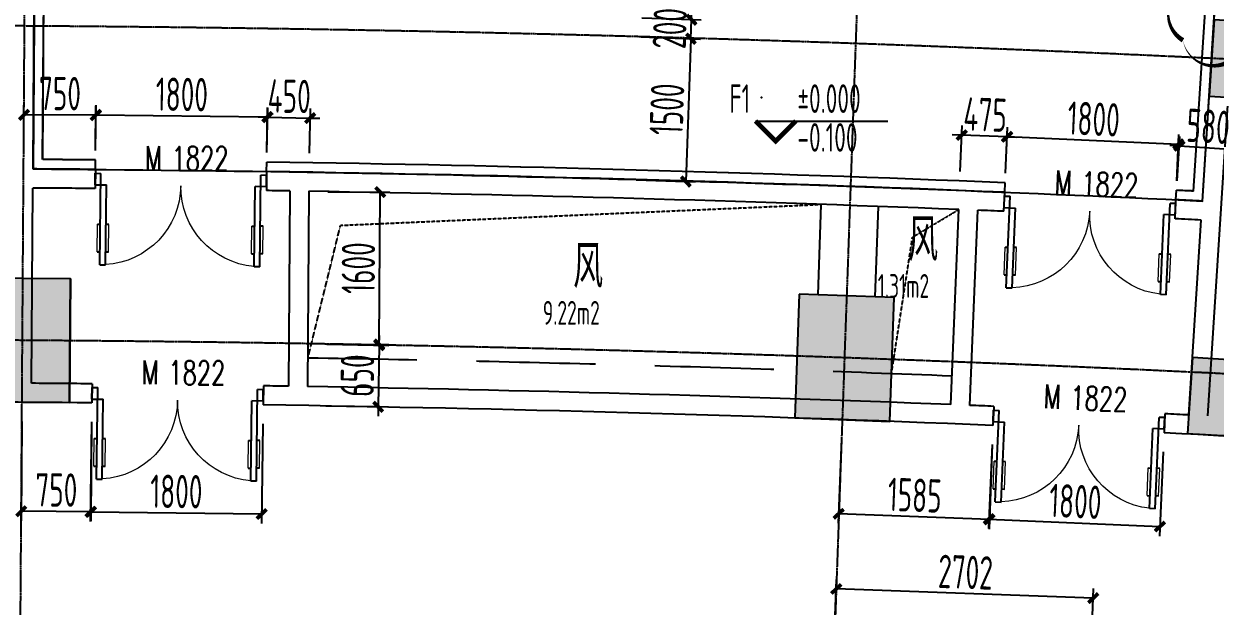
# Model space of a CAD drawing. Header units: millimetres. Extents: x 11639278 to 23698211, y -13072636 to -5537337.
# Drawn here: x 11780782 to 11793299, y -6396176 to -6390063 of the extents above; entities that cross this region are included whole.
import ezdxf
from ezdxf.enums import TextEntityAlignment as Align

# ---------------------------------------------------------------- set-up
doc = ezdxf.new("R2010")
doc.units = ezdxf.units.MM
doc.header["$LTSCALE"] = 10
for name, pattern in [('A2-RG-AXIS$0$CENTER', [2, 1.25, -0.25, 0.25, -0.25]), ('A2-RG-AXIS$0$DOTE', [2.42, 2, -0.2, 0.02, -0.2]), ('A2-RI-F1$0$HIDDEN', [0.375, 0.25, -0.125])]:
    doc.linetypes.add(name, pattern=pattern)
for name, color, linetype in [('A2-RB-F1$0$A-DIMS-100', 1, 'Continuous'), ('A2-RD-F1（少）$0$an-door', 2, 'Continuous'), ('A2-RG-AXIS$0$A-GRID', 1, 'A2-RG-AXIS$0$CENTER'), ('A2-RI-F1$0$$0$A-DIMS-100', 1, 'Continuous'), ('A2-RI-F1$0$$2$A-SYMB', 4, 'Continuous'), ('A2-RI-F1$0$A-DOOR', 32, 'Continuous'), ('A2-RI-F1$0$A-HOLE', 2, 'Continuous'), ('A2-RI-F1$0$A-SYMB-AREA', 4, 'Continuous'), ('A2-RI-F1$0$A-SYMB-DOOR', 3, 'Continuous'), ('A2-RI-F1$0$A-SYMB-NAME', 4, 'Continuous'), ('A2-RI-F1$0$A-SYMB-VOID', 35, 'Continuous'), ('A2-RI-F1$0$A-WALL', 7, 'Continuous'), ('A2-RI-F1$0$an-door', 2, 'Continuous'), ('A2-RI-F1$0$WINDOW_TEXT', 7, 'Continuous'), ('A2-RS-F1$0$A-HATH-GRAY', 8, 'Continuous'), ('A2-RS-F1$0$A-WALL-CONC', 6, 'Continuous')]:
    doc.layers.add(name, color=color, linetype=linetype)
doc.layers.add('A2-RD-F1（少）$0$A-X-AREA', color=6, linetype='Continuous', plot=False)
doc.layers.add('A2-RD-F1（少）$0$ECADI-PARCEL NAMES', color=2, linetype='Continuous', lineweight=9)
doc.styles.add('A2-RB-F1$0$XD2008', font='hzs.shx', dxfattribs={"width": 0.7, "bigfont": 'hztxt.shx'})
doc.styles.add('A2-RI-F1$0$$0$XD2008', font='hzs.shx', dxfattribs={"width": 0.7, "bigfont": 'hztxt.shx'})
doc.styles.add('A2-RI-F1$0$ECADI', font='hzs.shx', dxfattribs={"width": 0.7, "bigfont": 'hztxt.shx'})
doc.styles.add('A2-RI-F1$0$ECADI-TXT', font='simplex.shx', dxfattribs={"bigfont": 'hztxt.shx'})
doc.styles.add('A2-RI-F1$0$SIMPLEX', font='simplex.shx', dxfattribs={"width": 0.7})
doc.dimstyles.new('A2-RB-F1$0$XD100$0', dxfattribs={"dimscale": 100, "dimtxt": 3.5, "dimasz": 1, "dimexe": 1, "dimexo": 2, "dimgap": 0.5, "dimtad": 1, "dimdec": 0, "dimdsep": 46, "dimtxsty": 'A2-RB-F1$0$XD2008', "dimblk1": 'A2-RB-F1$0$_ArchTick', "dimblk2": 'A2-RB-F1$0$_ArchTick', "dimsah": 1, "dimcen": 2.5, "dimclrt": 4, "dimaunit": 1, "dimadec": 0, "dimazin": 0, "dimtfac": 1, "dimtdec": 0, "dimtix": 1, "dimtmove": 1, "dimatfit": 3, "dimfxl": 0, "dimtolj": 1, "dimtzin": 0, "dimarcsym": 0})
doc.dimstyles.new('A2-RI-F1$0$$0$XD100$0', dxfattribs={"dimscale": 100, "dimtxt": 3.5, "dimasz": 1, "dimexe": 1, "dimexo": 2, "dimgap": 0.5, "dimtad": 1, "dimdec": 0, "dimdsep": 46, "dimtxsty": 'A2-RI-F1$0$$0$XD2008', "dimblk1": 'A2-RI-F1$0$$20$_ArchTick', "dimblk2": 'A2-RI-F1$0$$20$_ArchTick', "dimsah": 1, "dimcen": 2.5, "dimclrt": 4, "dimaunit": 1, "dimadec": 0, "dimazin": 0, "dimtfac": 1, "dimtdec": 0, "dimtix": 1, "dimtmove": 0, "dimatfit": 3, "dimfxl": 0, "dimtolj": 1, "dimtzin": 0, "dimarcsym": 0})

# ---------------------------------------------------------------- blocks, each defined once
blk = doc.blocks.new('A2-RS-F1')
at = {"layer": 'A2-RS-F1$0$A-HATH-GRAY', "ltscale": 3}
h = blk.add_hatch(color=256, dxfattribs=at)
h.paths.add_polyline_path([(11790491, -6377046), (11789491, -6377011), (11789445, -6378310), (11790445, -6378346)], flags=16)
h.paths.add_polyline_path([(11794711, -6377236), (11794112, -6377197), (11794061, -6377996), (11794660, -6378034)], flags=0)
h.paths.add_polyline_path([(11794483, -6380779), (11793885, -6380740), (11793833, -6381539), (11794432, -6381577)], flags=0)
h.paths.add_polyline_path([(11793887, -6390061), (11793288, -6390022), (11793236, -6390821), (11793835, -6390859)], flags=0)
h.paths.add_polyline_path([(11793659, -6393604), (11793060, -6393565), (11793009, -6394364), (11793607, -6394402)], flags=0)
h.paths.add_polyline_path([(11789926, -6392936), (11788927, -6392901), (11788881, -6394200), (11789880, -6394236)], flags=16)
h.paths.add_polyline_path([(11781272, -6392739), (11780272, -6392732), (11780263, -6394032), (11781263, -6394039)], flags=16)
h.paths.add_polyline_path([(11772615, -6392791), (11771616, -6392812), (11771644, -6394112), (11772644, -6394090)], flags=16)
h.paths.add_polyline_path([(11771836, -6400549, 1), (11772736, -6400549, 1)])
h.paths.add_polyline_path([(11789602, -6400664, 1), (11788702, -6400664, 1)], flags=0)
h.paths.add_polyline_path([(11797126, -6401084, 1), (11798026, -6401084, 1)], flags=0)
h.paths.add_polyline_path([(11772267, -6376895), (11771267, -6376916), (11771295, -6378216), (11772295, -6378194)], flags=16)
h.paths.add_polyline_path([(11781380, -6376840), (11780380, -6376832), (11780371, -6378133), (11781371, -6378140)], flags=16)
h.paths.add_polyline_path([(11752826, -6385566), (11752029, -6385629), (11752188, -6387623), (11752985, -6387560)], flags=17)
h.paths.add_polyline_path([(11757363, -6385213), (11756565, -6385276), (11756724, -6387270), (11757521, -6387205)], flags=17)
h.paths.add_polyline_path([(11762965, -6393141), (11763031, -6394440), (11764030, -6394389), (11763964, -6393090)])
h.paths.add_polyline_path([(11793009, -6394364), (11793607, -6394402), (11793659, -6393604), (11793060, -6393565)], flags=17)
h.paths.add_polyline_path([(11793236, -6390821), (11793835, -6390859), (11793887, -6390061), (11793288, -6390022)], flags=17)
h.paths.add_polyline_path([(11793833, -6381539), (11794432, -6381577), (11794483, -6380779), (11793885, -6380740)], flags=17)
h.paths.add_polyline_path([(11794061, -6377996), (11794660, -6378034), (11794711, -6377236), (11794112, -6377197)], flags=17)
h.paths.add_polyline_path([(11762160, -6377261), (11762226, -6378560), (11763225, -6378509), (11763159, -6377211)], flags=17)
edge = h.paths.add_edge_path(flags=16)
edge.add_arc((11772286, -6400549), 450, 0, 360)
edge = h.paths.add_edge_path(flags=16)
edge.add_arc((11789152, -6400664), 450, 0, 360)
edge = h.paths.add_edge_path()
edge.add_arc((11763857, -6400856), 450, 0, 360)
edge = h.paths.add_edge_path(flags=17)
edge.add_arc((11797576, -6401084), 450, 0, 360)
edge = h.paths.add_edge_path()
edge.add_arc((11755441, -6401404), 450, 0, 360)
h.paths.add_polyline_path([(11756756, -6377587), (11756915, -6379580), (11756117, -6379644), (11755959, -6377650)], flags=17)
h.paths.add_polyline_path([(11757323, -6394797), (11758120, -6394731), (11758001, -6393238), (11757204, -6393301)])
h.paths.add_polyline_path([(11752786, -6395149), (11753584, -6395086), (11753449, -6393391), (11752652, -6393455)])
h.paths.add_polyline_path([(11751581, -6379997), (11752378, -6379934), (11752220, -6377940), (11751422, -6378003)])
edge = h.paths.add_edge_path()
edge.add_line((11771616, -6392813), (11771644, -6394112))
edge.add_line((11771644, -6394112), (11772644, -6394090))
edge.add_line((11772644, -6394090), (11772615, -6392791))
edge.add_line((11772615, -6392791), (11771616, -6392812))
edge.add_line((11780272, -6392732), (11780263, -6394032))
edge.add_line((11780263, -6394032), (11781263, -6394039))
edge.add_line((11781263, -6394039), (11781272, -6392739))
edge.add_line((11781272, -6392739), (11780272, -6392732))
edge.add_line((11788927, -6392901), (11788881, -6394200))
edge.add_line((11788881, -6394200), (11789880, -6394236))
edge.add_line((11789880, -6394236), (11789926, -6392936))
edge.add_line((11789926, -6392936), (11788927, -6392901))
edge.add_line((11789491, -6377011), (11789445, -6378310))
edge.add_line((11789445, -6378310), (11790445, -6378346))
edge.add_line((11790445, -6378346), (11790491, -6377046))
edge.add_line((11790491, -6377046), (11789491, -6377011))
edge.add_line((11780380, -6376833), (11780371, -6378133))
edge.add_line((11780371, -6378133), (11781371, -6378140))
edge.add_line((11781371, -6378140), (11781380, -6376840))
edge.add_line((11781380, -6376840), (11780380, -6376832))
edge.add_line((11771267, -6376917), (11771295, -6378216))
edge.add_line((11771295, -6378216), (11772295, -6378194))
edge.add_line((11772295, -6378194), (11772267, -6376895))
edge.add_line((11772267, -6376895), (11771267, -6376916))
edge.add_line((11756724, -6387270), (11757521, -6387205))
edge.add_line((11756565, -6385276), (11757363, -6385213))
edge.add_line((11756565, -6385276), (11756724, -6387270))
edge.add_line((11752188, -6387623), (11752985, -6387560))
edge.add_line((11752029, -6385629), (11752826, -6385566))
edge.add_line((11752029, -6385629), (11752188, -6387623))
edge.add_line((11752826, -6385566), (11752985, -6387560))
edge.add_line((11757362, -6385205), (11757521, -6387205))
edge = h.paths.add_edge_path()
edge.add_arc((11847549, -6408655), 450, 0, 360)
h.paths.add_polyline_path([(11818747, -6372607), (11817357, -6372439), (11817139, -6374226), (11818529, -6374394)])
h.paths.add_polyline_path([(11827964, -6373889), (11826580, -6373681), (11826310, -6375461), (11827695, -6375669)])
h.paths.add_polyline_path([(11837141, -6375435), (11835763, -6375187), (11835442, -6376958), (11836820, -6377206)])
h.paths.add_polyline_path([(11814457, -6396162), (11815847, -6396332), (11816041, -6394744), (11814651, -6394573)])
h.paths.add_polyline_path([(11851385, -6401917), (11850605, -6401738), (11850371, -6402710), (11851151, -6402890)])
h.paths.add_polyline_path([(11846960, -6400859), (11846180, -6400679), (11845946, -6401652), (11846725, -6401831)])
h.paths.add_polyline_path([(11841338, -6400630), (11839968, -6400341), (11840298, -6398776), (11841668, -6399064)])
h.paths.add_polyline_path([(11831506, -6398704), (11832883, -6398953), (11833168, -6397379), (11831791, -6397129)])
h.paths.add_polyline_path([(11823000, -6397310), (11824384, -6397520), (11824624, -6395938), (11823240, -6395728)])
h.paths.add_polyline_path([(11806985, -6395311), (11806189, -6395237), (11806300, -6394042), (11807096, -6394116)])
h.paths.add_polyline_path([(11800592, -6394829), (11801191, -6394867), (11801242, -6394069), (11800643, -6394030)])
h.paths.add_polyline_path([(11793009, -6394364), (11793607, -6394402), (11793659, -6393604), (11793060, -6393565)], flags=17)
h.paths.add_polyline_path([(11800820, -6391286), (11801419, -6391324), (11801470, -6390526), (11800871, -6390487)])
h.paths.add_polyline_path([(11793236, -6390821), (11793835, -6390859), (11793887, -6390061), (11793288, -6390022)], flags=17)
h.paths.add_polyline_path([(11853037, -6395064), (11853271, -6394091), (11852492, -6393912), (11852257, -6394884)])
h.paths.add_polyline_path([(11854912, -6387286), (11855146, -6386314), (11854366, -6386134), (11854132, -6387107)])
h.paths.add_polyline_path([(11846269, -6377243), (11844899, -6376956), (11844527, -6378717), (11845898, -6379005)])
h.paths.add_polyline_path([(11848612, -6394005), (11848846, -6393033), (11848067, -6392853), (11847832, -6393825)])
h.paths.add_polyline_path([(11850486, -6386227), (11850721, -6385255), (11849941, -6385076), (11849707, -6386048)])
h.paths.add_polyline_path([(11843712, -6384523), (11844299, -6384647), (11844423, -6384060), (11843836, -6383936)])
h.paths.add_polyline_path([(11842062, -6392351), (11842649, -6392475), (11842773, -6391888), (11842185, -6391764)])
h.paths.add_polyline_path([(11808357, -6373042), (11808955, -6373098), (11809029, -6372301), (11808432, -6372246)])
h.paths.add_polyline_path([(11793833, -6381539), (11794432, -6381577), (11794483, -6380779), (11793885, -6380740)], flags=17)
h.paths.add_polyline_path([(11801417, -6382005), (11802015, -6382043), (11802067, -6381245), (11801468, -6381206)])
h.paths.add_polyline_path([(11801644, -6378462), (11802243, -6378500), (11802294, -6377702), (11801696, -6377663)])
h.paths.add_polyline_path([(11794061, -6377996), (11794660, -6378034), (11794711, -6377236), (11794112, -6377197)], flags=17)
h.paths.add_polyline_path([(11808460, -6379480), (11807664, -6379406), (11807775, -6378211), (11808572, -6378285)])
edge = h.paths.add_edge_path(flags=16)
edge.add_arc((11772286, -6400549), 450, 0, 360)
edge = h.paths.add_edge_path(flags=17)
edge.add_arc((11789152, -6400664), 450, 0, 360)
edge = h.paths.add_edge_path(flags=17)
edge.add_arc((11797576, -6401084), 450, 0, 360)
edge = h.paths.add_edge_path()
edge.add_arc((11805984, -6401746), 450, 0, 360)
edge = h.paths.add_edge_path()
edge.add_arc((11814369, -6402649), 450, 0, 360)
edge = h.paths.add_edge_path()
edge.add_arc((11822726, -6403793), 450, 0, 360)
edge = h.paths.add_edge_path()
edge.add_arc((11831046, -6405176), 450, 0, 360)
edge = h.paths.add_edge_path()
edge.add_arc((11839323, -6406797), 450, 0, 360)
edge = h.paths.add_edge_path(flags=17)
edge.add_line((11771616, -6392813), (11771644, -6394112))
edge.add_line((11771644, -6394112), (11772644, -6394090))
edge.add_line((11772644, -6394090), (11772615, -6392791))
edge.add_line((11772615, -6392791), (11771616, -6392812))
edge.add_line((11780272, -6392732), (11780263, -6394032))
edge.add_line((11780263, -6394032), (11781263, -6394039))
edge.add_line((11781263, -6394039), (11781272, -6392739))
edge.add_line((11781272, -6392739), (11780272, -6392732))
edge.add_line((11788927, -6392901), (11788881, -6394200))
edge.add_line((11788881, -6394200), (11789880, -6394236))
edge.add_line((11789880, -6394236), (11789926, -6392936))
edge.add_line((11789926, -6392936), (11788927, -6392901))
edge.add_line((11789491, -6377011), (11789445, -6378310))
edge.add_line((11789445, -6378310), (11790445, -6378346))
edge.add_line((11790445, -6378346), (11790491, -6377046))
edge.add_line((11790491, -6377046), (11789491, -6377011))
edge.add_line((11780380, -6376833), (11780371, -6378133))
edge.add_line((11780371, -6378133), (11781371, -6378140))
edge.add_line((11781371, -6378140), (11781380, -6376840))
edge.add_line((11781380, -6376840), (11780380, -6376832))
edge.add_line((11771267, -6376917), (11771295, -6378216))
edge.add_line((11771295, -6378216), (11772295, -6378194))
edge.add_line((11772295, -6378194), (11772267, -6376895))
edge.add_line((11772267, -6376895), (11771267, -6376916))
edge = h.paths.add_edge_path()
edge.add_arc((11780720, -6400485), 450, 0, 360)
at = {"layer": 'A2-RS-F1$0$A-WALL-CONC', "ltscale": 3}
for points in [[(11793236, -6390821), (11793835, -6390859), (11793887, -6390061), (11793288, -6390022), (11793236, -6390821)], [(11780272, -6392732), (11780263, -6394032), (11781263, -6394039), (11781272, -6392739), (11780272, -6392732)], [(11788927, -6392901), (11788881, -6394200), (11789880, -6394236), (11789926, -6392936), (11788927, -6392901)], [(11793009, -6394364), (11793607, -6394402), (11793659, -6393604), (11793060, -6393565), (11793009, -6394364)]]:
    blk.add_lwpolyline(points, dxfattribs=at)
blk = doc.blocks.new('A2-RI-F1$0$$2$ECADI-TAG-HGHT（国标）')
at = {"color": 1}
blk.add_line((-2.12, 2.12), (11.77, 2.12), dxfattribs=at)
at = {"color": 1, "const_width": 0.5}
blk.add_lwpolyline([(-2.12, 2.12), (0, 0), (2.12, 2.12)], dxfattribs=at)
at = {"color": 1}
blk.add_point((-1.48, 4.6), dxfattribs=at)
at = {"style": 'A2-RI-F1$0$$0$XD2008', "width": 0.7}
blk.add_attdef('FL', text='', height=3, dxfattribs=at).set_placement((-2.69, 2.97), align=Align.RIGHT)
for tag, p in [('F.F.L.', (2.28, 2.97)), ('T.O.S.', (2.28, -1.1))]:
    blk.add_attdef(tag, p, '', height=3, dxfattribs=at)
blk = doc.blocks.new('A2-RI-F1$0$$20$_ArchTick')
at = {"color": 0, "linetype": 'ByBlock', "const_width": 0.4}
blk.add_lwpolyline([(-0.5, -0.5), (0.5, 0.5)], dxfattribs=at)
blk = doc.blocks.new('*D229')
at = {"layer": 'A2-RI-F1$0$$0$A-DIMS-100', "color": 0, "lineweight": -2, "transparency": 16777216}
for p, q in [((11787268, -6390200), (11787890, -6390223)), ((11787791, -6390219), (11787737, -6391718)), ((11787214, -6391699), (11787836, -6391722))]:
    blk.add_line(p, q, dxfattribs=at)
at = {"layer": 'Defpoints', "color": 0, "transparency": 16777216}
for p in [(11787068, -6390193), (11787014, -6391692), (11787737, -6391718)]:
    blk.add_point(p, dxfattribs=at)
at = {"layer": 'A2-RI-F1$0$$0$A-DIMS-100', "color": 0, "lineweight": -2, "transparency": 16777216, "xscale": 100, "yscale": 100, "zscale": 100}
for p, rotation in [((11787791, -6390219), 87.93745451016837), ((11787737, -6391718), 267.9374545101684)]:
    blk.add_blockref('A2-RI-F1$0$$20$_ArchTick', p, dxfattribs=dict(at, rotation=rotation))
at = {"layer": 'A2-RI-F1$0$$0$A-DIMS-100', "color": 4, "transparency": 16777216, "insert": (11787539, -6390960), "char_height": 350, "attachment_point": 5, "rotation": 87.9375, "style": 'A2-RI-F1$0$$0$XD2008'}
blk.add_mtext('\\A1;1500', dxfattribs=at)
blk = doc.blocks.new('*D230')
at = {"layer": 'A2-RI-F1$0$$0$A-DIMS-100', "color": 0, "lineweight": -2, "transparency": 16777216}
for p, q in [((11787798, -6390019), (11787801, -6389919)), ((11787276, -6390000), (11787898, -6390022)), ((11787791, -6390219), (11787798, -6390019)), ((11787268, -6390200), (11787890, -6390223)), ((11787791, -6390219), (11787787, -6390319))]:
    blk.add_line(p, q, dxfattribs=at)
at = {"layer": 'Defpoints', "color": 0, "transparency": 16777216}
for p in [(11787076, -6389993), (11787798, -6390019), (11787068, -6390193)]:
    blk.add_point(p, dxfattribs=at)
at = {"layer": 'A2-RI-F1$0$$0$A-DIMS-100', "color": 0, "lineweight": -2, "transparency": 16777216, "xscale": 100, "yscale": 100, "zscale": 100}
for p, rotation in [((11787798, -6390019), 267.937454510108), ((11787791, -6390219), 87.93745451010794)]:
    blk.add_blockref('A2-RI-F1$0$$20$_ArchTick', p, dxfattribs=dict(at, rotation=rotation))
at = {"layer": 'A2-RI-F1$0$$0$A-DIMS-100', "color": 4, "transparency": 16777216, "insert": (11787569, -6390111), "char_height": 350, "attachment_point": 5, "rotation": 87.9375, "style": 'A2-RI-F1$0$$0$XD2008'}
blk.add_mtext('\\A1;200', dxfattribs=at)
blk = doc.blocks.new('A2-RI-F1$0$$DorLib2D$00000011')
for p, q in [((-0.4667, 0.4709), (-0.4667, -0.0625)), ((-0.4667, 0.4709), (-0.4333, 0.4709)), ((-0.4333, 0.4709), (-0.4333, 0.0042)), ((0.4333, 0.4709), (0.4333, 0.0042)), ((0.4667, 0.4709), (0.4333, 0.4709)), ((0.4667, 0.4709), (0.4667, -0.0625)), ((-0.4833, 0.3962), (-0.4667, 0.3962)), ((-0.4167, 0.3962), (-0.4333, 0.3962)), ((0.4167, 0.3962), (0.4333, 0.3962)), ((0.4833, 0.3962), (0.4667, 0.3962)), ((-0.4833, 0.2346), (-0.4667, 0.2346)), ((-0.4167, 0.2346), (-0.4333, 0.2346)), ((0.4167, 0.2346), (0.4333, 0.2346)), ((0.4833, 0.2346), (0.4667, 0.2346)), ((-0.5, 0.0042), (-0.4333, 0.0042)), ((-0.5, 0.0042), (-0.5, -0.0625)), ((0.5, 0.0042), (0.4333, 0.0042)), ((0.5, 0.0042), (0.5, -0.0625)), ((-0.5, -0.0625), (-0.4667, -0.0625)), ((0.5, -0.0625), (0.4667, -0.0625))]:
    blk.add_line(p, q)
at = {"lineweight": 13}
for p, q in [((-0.4833, 0.3962), (-0.4833, 0.2346)), ((-0.4167, 0.3962), (-0.4167, 0.2346)), ((0.4167, 0.3962), (0.4167, 0.2346)), ((0.4833, 0.3962), (0.4833, 0.2346))]:
    blk.add_line(p, q, dxfattribs=at)
for centre, start, end in [((-0.4667, 0.0042), 0, 85.90396), ((0.4667, 0.0042), 94.09604, 180)]:
    blk.add_arc(centre, 0.4667, start, end, dxfattribs=at)
blk = doc.blocks.new('A2-RI-F1$0$door-doublewing')
at = {"layer": 'A2-RI-F1$0$A-DOOR', "color": 4, "xscale": -0.9999999999999998, "rotation": 180}
blk.add_blockref('A2-RI-F1$0$$DorLib2D$00000011', (0, -0.0291), dxfattribs=at)
at = {"layer": 'A2-RI-F1$0$WINDOW_TEXT', "style": 'A2-RI-F1$0$SIMPLEX', "flags": 9}
blk.add_attdef('A', text='', height=1, dxfattribs=at).set_placement((0, 1.5), align=Align.MIDDLE)
blk = doc.blocks.new('A2-RI-F1$0$5erhfh')
at = {"layer": 'A2-RI-F1$0$A-SYMB-AREA', "style": 'A2-RI-F1$0$ECADI', "width": 0.7}
blk.add_attdef('340M2', text='', height=2.5, dxfattribs=at).set_placement((0, 1.25), align=Align.MIDDLE_LEFT)
at = {"layer": 'A2-RI-F1$0$A-SYMB-NAME', "style": 'A2-RI-F1$0$ECADI', "width": 0.7}
blk.add_attdef('CHINESENAME', (-12.29, 3.09), '', height=4.5, dxfattribs=at)
blk = doc.blocks.new('A2-RI-F1$0$ECADI-TAG-DOOR')
blk = doc.blocks.new('A2-RG-AXIS')
at = {"layer": 'A2-RG-AXIS$0$A-GRID', "linetype": 'A2-RG-AXIS$0$DOTE'}
for p, q in [((11780668.1, -6408085.3), (11780940.3, -6367886.2)), ((11790308.6, -6368084.2), (11788882.2, -6408258.9))]:
    blk.add_line(p, q, dxfattribs=at)
for radius in [313400, 308700, 304100, 300800]:
    blk.add_arc((11778730.7, -6694178.7), radius, 75.589285, 95.407644, dxfattribs=at)
blk = doc.blocks.new('A2-RB-F1$0$_ArchTick')
at = {"color": 0, "linetype": 'ByBlock', "const_width": 0.4}
blk.add_lwpolyline([(-0.5, -0.5), (0.5, 0.5)], dxfattribs=at)
blk = doc.blocks.new('*D1410')
at = {"layer": 'A2-RB-F1$0$A-DIMS-100', "color": 0, "lineweight": -2, "transparency": 16777216}
for p, q in [((11789295, -6396628), (11789321, -6395896)), ((11792018, -6396091), (11789318, -6395995)), ((11791995, -6396724), (11792021, -6395991))]:
    blk.add_line(p, q, dxfattribs=at)
at = {"layer": 'Defpoints', "color": 0, "transparency": 16777216}
for p in [(11789318, -6395995), (11789288, -6396828), (11791988, -6396924)]:
    blk.add_point(p, dxfattribs=at)
at = {"layer": 'A2-RB-F1$0$A-DIMS-100', "color": 0, "lineweight": -2, "transparency": 16777216, "xscale": 100, "yscale": 100, "zscale": 100}
for p, rotation in [((11789318, -6395995), 177.9665919757359), ((11792018, -6396091), 357.9665919757359)]:
    blk.add_blockref('A2-RB-F1$0$_ArchTick', p, dxfattribs=dict(at, rotation=rotation))
at = {"layer": 'A2-RB-F1$0$A-DIMS-100', "color": 4, "transparency": 16777216, "insert": (11790676, -6395819), "char_height": 350, "attachment_point": 5, "rotation": 357.9666, "style": 'A2-RB-F1$0$XD2008'}
blk.add_mtext('\\A1;2702', dxfattribs=at)
blk = doc.blocks.new('*D1499')
at = {"layer": 'A2-RB-F1$0$A-DIMS-100', "color": 0, "lineweight": -2, "transparency": 16777216}
for p, q in [((11790955, -6394478), (11790917, -6395361)), ((11792754, -6394557), (11792715, -6395440)), ((11790921, -6395261), (11792719, -6395340))]:
    blk.add_line(p, q, dxfattribs=at)
at = {"layer": 'Defpoints', "color": 0, "transparency": 16777216}
for p in [(11790964, -6394278), (11792762, -6394357), (11792719, -6395340)]:
    blk.add_point(p, dxfattribs=at)
at = {"layer": 'A2-RB-F1$0$A-DIMS-100', "color": 0, "lineweight": -2, "transparency": 16777216, "xscale": 100, "yscale": 100, "zscale": 100}
for p, rotation in [((11790921, -6395261), 177.492306713393), ((11792719, -6395340), 357.4923067133931)]:
    blk.add_blockref('A2-RB-F1$0$_ArchTick', p, dxfattribs=dict(at, rotation=rotation))
at = {"layer": 'A2-RB-F1$0$A-DIMS-100', "color": 4, "transparency": 16777216, "insert": (11791830, -6395076), "char_height": 350, "attachment_point": 5, "rotation": 357.4923, "style": 'A2-RB-F1$0$XD2008'}
blk.add_mtext('\\A1;1800', dxfattribs=at)
blk = doc.blocks.new('*D1536')
at = {"layer": 'A2-RB-F1$0$A-DIMS-100', "color": 0, "lineweight": -2, "transparency": 16777216}
for p, q in [((11789373, -6394418), (11789339, -6395306)), ((11790957, -6394478), (11790923, -6395366)), ((11790927, -6395266), (11789343, -6395206))]:
    blk.add_line(p, q, dxfattribs=at)
at = {"layer": 'Defpoints', "color": 0, "transparency": 16777216}
for p in [(11789381, -6394218), (11790964, -6394278), (11789343, -6395206)]:
    blk.add_point(p, dxfattribs=at)
at = {"layer": 'A2-RB-F1$0$A-DIMS-100', "color": 0, "lineweight": -2, "transparency": 16777216, "xscale": 100, "yscale": 100, "zscale": 100}
for p, rotation in [((11789343, -6395206), 177.8225721452906), ((11790927, -6395266), 357.8225721452906)]:
    blk.add_blockref('A2-RB-F1$0$_ArchTick', p, dxfattribs=dict(at, rotation=rotation))
at = {"layer": 'A2-RB-F1$0$A-DIMS-100', "color": 4, "transparency": 16777216, "insert": (11790143, -6395011), "char_height": 350, "attachment_point": 5, "rotation": 357.8226, "style": 'A2-RB-F1$0$XD2008'}
blk.add_mtext('\\A1;1585', dxfattribs=at)
blk = doc.blocks.new('*D1537')
at = {"layer": 'A2-RB-F1$0$A-DIMS-100', "color": 0, "lineweight": -2, "transparency": 16777216}
for p, q in [((11791097, -6391631), (11791118, -6391147)), ((11791114, -6391247), (11792912, -6391326)), ((11792895, -6391710), (11792917, -6391226))]:
    blk.add_line(p, q, dxfattribs=at)
at = {"layer": 'Defpoints', "color": 0, "transparency": 16777216}
for p in [(11792912, -6391326), (11791088, -6391831), (11792887, -6391910)]:
    blk.add_point(p, dxfattribs=at)
at = {"layer": 'A2-RB-F1$0$A-DIMS-100', "color": 0, "lineweight": -2, "transparency": 16777216, "xscale": 100, "yscale": 100, "zscale": 100}
for p, rotation in [((11791114, -6391247), 177.4890805538406), ((11792912, -6391326), 357.4890805538407)]:
    blk.add_blockref('A2-RB-F1$0$_ArchTick', p, dxfattribs=dict(at, rotation=rotation))
at = {"layer": 'A2-RB-F1$0$A-DIMS-100', "color": 4, "transparency": 16777216, "insert": (11792023, -6391062), "char_height": 350, "attachment_point": 5, "rotation": 357.4891, "style": 'A2-RB-F1$0$XD2008'}
blk.add_mtext('\\A1;1800', dxfattribs=at)
blk = doc.blocks.new('*D1538')
at = {"layer": 'A2-RB-F1$0$A-DIMS-100', "color": 0, "lineweight": -2, "transparency": 16777216}
for p, q in [((11792899, -6391710), (11792929, -6391245)), ((11792923, -6391345), (11792823, -6391339)), ((11792923, -6391345), (11793501, -6391382)), ((11793477, -6391748), (11793507, -6391282)), ((11793501, -6391382), (11793601, -6391389))]:
    blk.add_line(p, q, dxfattribs=at)
at = {"layer": 'Defpoints', "color": 0, "transparency": 16777216}
for p in [(11793501, -6391382), (11792887, -6391910), (11793465, -6391947)]:
    blk.add_point(p, dxfattribs=at)
at = {"layer": 'A2-RB-F1$0$A-DIMS-100', "color": 0, "lineweight": -2, "transparency": 16777216, "xscale": 100, "yscale": 100, "zscale": 100}
for p, rotation in [((11792923, -6391345), 356.3211735637733), ((11793501, -6391382), 176.3211735637733)]:
    blk.add_blockref('A2-RB-F1$0$_ArchTick', p, dxfattribs=dict(at, rotation=rotation))
at = {"layer": 'A2-RB-F1$0$A-DIMS-100', "color": 4, "transparency": 16777216, "insert": (11793226, -6391139), "char_height": 350, "attachment_point": 5, "rotation": 356.3212, "style": 'A2-RB-F1$0$XD2008'}
blk.add_mtext('\\A1;580', dxfattribs=at)
blk = doc.blocks.new('*D1539')
at = {"layer": 'A2-RB-F1$0$A-DIMS-100', "color": 0, "lineweight": -2, "transparency": 16777216}
for p, q in [((11781536, -6391392), (11781542, -6390918)), ((11783336, -6391414), (11783342, -6390940)), ((11781541, -6391018), (11783340, -6391040))]:
    blk.add_line(p, q, dxfattribs=at)
at = {"layer": 'Defpoints', "color": 0, "transparency": 16777216}
for p in [(11783340, -6391040), (11781534, -6391592), (11783333, -6391614)]:
    blk.add_point(p, dxfattribs=at)
at = {"layer": 'A2-RB-F1$0$A-DIMS-100', "color": 0, "lineweight": -2, "transparency": 16777216, "xscale": 100, "yscale": 100, "zscale": 100}
for p, rotation in [((11781541, -6391018), 179.298869718635), ((11783340, -6391040), 359.298869718635)]:
    blk.add_blockref('A2-RB-F1$0$_ArchTick', p, dxfattribs=dict(at, rotation=rotation))
at = {"layer": 'A2-RB-F1$0$A-DIMS-100', "color": 4, "transparency": 16777216, "insert": (11782443, -6390804), "char_height": 350, "attachment_point": 5, "rotation": 359.2989, "style": 'A2-RB-F1$0$XD2008'}
blk.add_mtext('\\A1;1800', dxfattribs=at)
blk = doc.blocks.new('*D1540')
at = {"layer": 'A2-RB-F1$0$A-DIMS-100', "color": 0, "lineweight": -2, "transparency": 16777216}
for p, q in [((11780781, -6391387), (11780784, -6390918)), ((11781535, -6391392), (11781538, -6390923)), ((11781537, -6391023), (11780784, -6391018))]:
    blk.add_line(p, q, dxfattribs=at)
at = {"layer": 'Defpoints', "color": 0, "transparency": 16777216}
for p in [(11780784, -6391018), (11780780, -6391587), (11781534, -6391592)]:
    blk.add_point(p, dxfattribs=at)
at = {"layer": 'A2-RB-F1$0$A-DIMS-100', "color": 0, "lineweight": -2, "transparency": 16777216, "xscale": 100, "yscale": 100, "zscale": 100}
for p, rotation in [((11780784, -6391018), 179.6120103874161), ((11781537, -6391023), 359.6120103874161)]:
    blk.add_blockref('A2-RB-F1$0$_ArchTick', p, dxfattribs=dict(at, rotation=rotation))
at = {"layer": 'A2-RB-F1$0$A-DIMS-100', "color": 4, "transparency": 16777216, "insert": (11781162, -6390795), "char_height": 350, "attachment_point": 5, "rotation": 359.612, "style": 'A2-RB-F1$0$XD2008'}
blk.add_mtext('\\A1;750', dxfattribs=at)
blk = doc.blocks.new('*D1541')
at = {"layer": 'A2-RB-F1$0$A-DIMS-100', "color": 0, "lineweight": -2, "transparency": 16777216}
for p, q in [((11781494, -6394241), (11781481, -6395286)), ((11783294, -6394263), (11783281, -6395308)), ((11781482, -6395186), (11783282, -6395208))]:
    blk.add_line(p, q, dxfattribs=at)
at = {"layer": 'Defpoints', "color": 0, "transparency": 16777216}
for p in [(11781496, -6394041), (11783296, -6394063), (11783282, -6395208)]:
    blk.add_point(p, dxfattribs=at)
at = {"layer": 'A2-RB-F1$0$A-DIMS-100', "color": 0, "lineweight": -2, "transparency": 16777216, "xscale": 100, "yscale": 100, "zscale": 100}
for p, rotation in [((11781482, -6395186), 179.3002607325496), ((11783282, -6395208), 359.3002607325496)]:
    blk.add_blockref('A2-RB-F1$0$_ArchTick', p, dxfattribs=dict(at, rotation=rotation))
at = {"layer": 'A2-RB-F1$0$A-DIMS-100', "color": 4, "transparency": 16777216, "insert": (11782385, -6394972), "char_height": 350, "attachment_point": 5, "rotation": 359.3003, "style": 'A2-RB-F1$0$XD2008'}
blk.add_mtext('\\A1;1800', dxfattribs=at)
blk = doc.blocks.new('*D1542')
at = {"layer": 'A2-RB-F1$0$A-DIMS-100', "color": 0, "lineweight": -2, "transparency": 16777216}
for p, q in [((11780762, -6394236), (11780755, -6395279)), ((11781495, -6394241), (11781488, -6395284)), ((11781489, -6395184), (11780755, -6395179))]:
    blk.add_line(p, q, dxfattribs=at)
at = {"layer": 'Defpoints', "color": 0, "transparency": 16777216}
for p in [(11780763, -6394036), (11781496, -6394041), (11780755, -6395179)]:
    blk.add_point(p, dxfattribs=at)
at = {"layer": 'A2-RB-F1$0$A-DIMS-100', "color": 0, "lineweight": -2, "transparency": 16777216, "xscale": 100, "yscale": 100, "zscale": 100}
for p, rotation in [((11780755, -6395179), 179.6120103874843), ((11781489, -6395184), 359.6120103874844)]:
    blk.add_blockref('A2-RB-F1$0$_ArchTick', p, dxfattribs=dict(at, rotation=rotation))
at = {"layer": 'A2-RB-F1$0$A-DIMS-100', "color": 4, "transparency": 16777216, "insert": (11781124, -6394956), "char_height": 350, "attachment_point": 5, "rotation": 359.612, "style": 'A2-RB-F1$0$XD2008'}
blk.add_mtext('\\A1;750', dxfattribs=at)
blk = doc.blocks.new('*D1543')
at = {"layer": 'A2-RB-F1$0$A-DIMS-100', "color": 0, "lineweight": -2, "transparency": 16777216}
for p, q in [((11783337, -6391414), (11783345, -6390944)), ((11783785, -6391421), (11783793, -6390952)), ((11783343, -6391044), (11783243, -6391042)), ((11783343, -6391044), (11783791, -6391052)), ((11783791, -6391052), (11783891, -6391053))]:
    blk.add_line(p, q, dxfattribs=at)
at = {"layer": 'Defpoints', "color": 0, "transparency": 16777216}
for p in [(11783791, -6391052), (11783333, -6391614), (11783782, -6391621)]:
    blk.add_point(p, dxfattribs=at)
at = {"layer": 'A2-RB-F1$0$A-DIMS-100', "color": 0, "lineweight": -2, "transparency": 16777216, "xscale": 100, "yscale": 100, "zscale": 100}
for p, rotation in [((11783343, -6391044), 359.0435905524975), ((11783791, -6391052), 179.0435905524975)]:
    blk.add_blockref('A2-RB-F1$0$_ArchTick', p, dxfattribs=dict(at, rotation=rotation))
at = {"layer": 'A2-RB-F1$0$A-DIMS-100', "color": 4, "transparency": 16777216, "insert": (11783571, -6390823), "char_height": 350, "attachment_point": 5, "rotation": 359.0436, "style": 'A2-RB-F1$0$XD2008'}
blk.add_mtext('\\A1;450', dxfattribs=at)
blk = doc.blocks.new('*D1544')
at = {"layer": 'A2-RB-F1$0$A-DIMS-100', "color": 0, "lineweight": -2, "transparency": 16777216}
for p, q in [((11790636, -6391231), (11790536, -6391227)), ((11790621, -6391612), (11790640, -6391131)), ((11791112, -6391250), (11790636, -6391231)), ((11791096, -6391631), (11791116, -6391150)), ((11791112, -6391250), (11791212, -6391254))]:
    blk.add_line(p, q, dxfattribs=at)
at = {"layer": 'Defpoints', "color": 0, "transparency": 16777216}
for p in [(11790636, -6391231), (11790613, -6391812), (11791088, -6391831)]:
    blk.add_point(p, dxfattribs=at)
at = {"layer": 'A2-RB-F1$0$A-DIMS-100', "color": 0, "lineweight": -2, "transparency": 16777216, "xscale": 100, "yscale": 100, "zscale": 100}
for p, rotation in [((11790636, -6391231), 357.7045581867852), ((11791112, -6391250), 177.7045581867852)]:
    blk.add_blockref('A2-RB-F1$0$_ArchTick', p, dxfattribs=dict(at, rotation=rotation))
at = {"layer": 'A2-RB-F1$0$A-DIMS-100', "color": 4, "transparency": 16777216, "insert": (11790883, -6391016), "char_height": 350, "attachment_point": 5, "rotation": 357.7046, "style": 'A2-RB-F1$0$XD2008'}
blk.add_mtext('\\A1;475', dxfattribs=at)
blk = doc.blocks.new('*D1563')
at = {"layer": 'A2-RB-F1$0$A-DIMS-100', "color": 0, "lineweight": -2, "transparency": 16777216}
for p, q in [((11784516, -6393436), (11784518, -6393336)), ((11783967, -6393427), (11784616, -6393438)), ((11784516, -6393436), (11784505, -6394083)), ((11783957, -6394074), (11784605, -6394085)), ((11784505, -6394083), (11784504, -6394183))]:
    blk.add_line(p, q, dxfattribs=at)
at = {"layer": 'Defpoints', "color": 0, "transparency": 16777216}
for p in [(11783767, -6393424), (11783757, -6394071), (11784505, -6394083)]:
    blk.add_point(p, dxfattribs=at)
at = {"layer": 'A2-RB-F1$0$A-DIMS-100', "color": 0, "lineweight": -2, "transparency": 16777216, "xscale": 100, "yscale": 100, "zscale": 100}
for p, rotation in [((11784516, -6393436), 269.0405619719748), ((11784505, -6394083), 89.04056197197478)]:
    blk.add_blockref('A2-RB-F1$0$_ArchTick', p, dxfattribs=dict(at, rotation=rotation))
at = {"layer": 'A2-RB-F1$0$A-DIMS-100', "color": 4, "transparency": 16777216, "insert": (11784286, -6393756), "char_height": 350, "attachment_point": 5, "rotation": 89.0406, "style": 'A2-RB-F1$0$XD2008'}
blk.add_mtext('\\A1;650', dxfattribs=at)
blk = doc.blocks.new('*D1361')
at = {"layer": 'A2-RB-F1$0$A-DIMS-100', "color": 0, "lineweight": -2, "transparency": 16777216}
for p, q in [((11783978, -6391825), (11784627, -6391830)), ((11784516, -6393429), (11784527, -6391829)), ((11783967, -6393425), (11784616, -6393429))]:
    blk.add_line(p, q, dxfattribs=at)
at = {"layer": 'Defpoints', "color": 0, "transparency": 16777216}
for p in [(11783778, -6391824), (11784527, -6391829), (11783767, -6393424)]:
    blk.add_point(p, dxfattribs=at)
at = {"layer": 'A2-RB-F1$0$A-DIMS-100', "color": 0, "lineweight": -2, "transparency": 16777216, "xscale": 100, "yscale": 100, "zscale": 100}
for p, rotation in [((11784527, -6391829), 89.61201038743908), ((11784516, -6393429), 269.6120103874391)]:
    blk.add_blockref('A2-RB-F1$0$_ArchTick', p, dxfattribs=dict(at, rotation=rotation))
at = {"layer": 'A2-RB-F1$0$A-DIMS-100', "color": 4, "transparency": 16777216, "insert": (11784297, -6392627), "char_height": 350, "attachment_point": 5, "rotation": 89.612, "style": 'A2-RB-F1$0$XD2008'}
blk.add_mtext('\\A1;1600', dxfattribs=at)
blk = doc.blocks.new('A2-RD-F1（少）')
at = {"layer": 'A2-RD-F1（少）$0$A-X-AREA'}
blk.add_lwpolyline([(11780971, -6378137), (11780880, -6391586, -0.010155), (11793166, -6391923), (11794029, -6378500, 0.010336), (11780971, -6378137, 0.748491)], format="xyb", dxfattribs=at)
at = {"layer": 'A2-RD-F1（少）$0$an-door'}
for p, q in [((11780980, -6391487), (11781070, -6378238)), ((11793072, -6391819), (11793922, -6378595)), ((11791088, -6391831), (11791092, -6391731)), ((11792887, -6391910), (11792891, -6391810))]:
    blk.add_line(p, q, dxfattribs=at)
for start, end in [(89.46945, 89.57415), (87.65949, 89.12846), (87.28442, 87.31873)]:
    blk.add_arc((11778731, -6694179), 302700, start, end, dxfattribs=at)
at = {"layer": 'A2-RD-F1（少）$0$ECADI-PARCEL NAMES'}
for p, q in [((11781533, -6391592), (11781534, -6391492)), ((11783333, -6391614), (11783335, -6391514))]:
    blk.add_line(p, q, dxfattribs=at)
blk = doc.blocks.new('A2-RI-F1')
at = {"layer": 'A2-RI-F1$0$A-HOLE', "linetype": 'A2-RI-F1$0$HIDDEN', "ltscale": 500}
for p, q in [((11789127, -6392907.9), (11789160.7, -6391958.5)), ((11789726.6, -6392929.2), (11789760.3, -6391979.8))]:
    blk.add_line(p, q, dxfattribs=at)
blk.add_arc((11778730.7, -6694178.7), 300650, 87.749858, 89.040092, dxfattribs=at)
at = {"layer": 'A2-RI-F1$0$A-SYMB-VOID', "linetype": 'A2-RI-F1$0$HIDDEN'}
for points in [[(11783767.4, -6393570.9), (11784109.5, -6392178.3), (11789160.7, -6391958.5)], [(11789898.1, -6393736.2), (11790119.6, -6392302), (11790604.9, -6392011.9)]]:
    blk.add_lwpolyline(points, dxfattribs=at)
at = {"layer": 'A2-RI-F1$0$A-WALL'}
for p, q in [((11780879.8, -6391586.4), (11780970.9, -6378137.2)), ((11793165.5, -6391923.2), (11794028.6, -6378499.8)), ((11793220.9, -6394178.5), (11793750.4, -6385943.2)), ((11781533.6, -6391591.7), (11781530.5, -6391791.7)), ((11783333.5, -6391613.7), (11783330.4, -6391813.7)), ((11780864.6, -6393836.3), (11780878.5, -6391786.3)), ((11783578.3, -6391817.6), (11783564.4, -6393867.6)), ((11783778.3, -6391820.9), (11783764.4, -6393870.9)), ((11791079.6, -6392031), (11791088.4, -6391831.2)), ((11792877.9, -6392109.8), (11792886.6, -6391910)), ((11790523, -6394060.3), (11790604.9, -6392011.9)), ((11790722.8, -6394068.2), (11790804.7, -6392019.9)), ((11793021.1, -6394168.9), (11793152.7, -6392122.8)), ((11781272, -6392739.2), (11781263.2, -6394039.2)), ((11781499.4, -6393841.5), (11781496.3, -6394041.5)), ((11783299.2, -6393863.5), (11783296.2, -6394063.4)), ((11790972.9, -6394078.3), (11790964.1, -6394278.1)), ((11792771.2, -6394157.1), (11792762.4, -6394356.9))]:
    blk.add_line(p, q, dxfattribs=at)
for radius, start, end in [(302600, 89.469281, 89.593076), (302600, 87.659491, 89.128458), (302400, 89.469507, 89.593063), (302400, 89.081486, 89.128458), (302400, 87.749625, 89.043591), (302600, 87.265805, 87.31867), (302400, 87.659604, 87.711731), (302400, 87.26643, 87.318557), (300350, 89.471834, 89.592934), (300350, 89.077865, 89.128458), (300350, 87.749884, 89.039711), (300150, 89.472063, 90.417774), (300150, 87.664108, 89.128458), (300350, 87.663994, 87.711731), (300350, 87.272882, 87.320619), (300150, 86.185846, 87.320505)]:
    blk.add_arc((11778730.7, -6694178.7), radius, start, end, dxfattribs=at)
at = {"layer": 'A2-RI-F1$0$an-door'}
for p, q in [((11780980.5, -6391487.1), (11781070.2, -6378237.9)), ((11793072, -6391818.6), (11793922.3, -6378594.8)), ((11781533.6, -6391591.7), (11781533.6, -6391491.7)), ((11783333.5, -6391613.7), (11783335, -6391513.7)), ((11791088.4, -6391831.2), (11791092.4, -6391731.2)), ((11792886.6, -6391910), (11792891, -6391810.1))]:
    blk.add_line(p, q, dxfattribs=at)
for start, end in [(89.469448, 89.574154), (87.659491, 89.128458), (87.284424, 87.318726)]:
    blk.add_arc((11778730.7, -6694178.7), 302700, start, end, dxfattribs=at)
at = {"layer": 'Defpoints'}
blk.add_lwpolyline([(11793649.9, -6385582.3, 0, 50, 0.5205671), (11793221.5, -6385935.9, 0, 50, 0.5205671), (11793221.5, -6385935.9, 0, 50, 0.5205671), (11793072.5, -6386438.5, 0, 50, 0.5205671), (11793072.5, -6386438.5, 0, 50, 0.5205671), (11792960.8, -6386941.1, 0, 50, 0.5205671), (11792960.8, -6386941.1, 0, 50, 0.5205671), (11792942.1, -6387499.5, 0, 50, 0.5205671), (11792942.1, -6387499.5, 0, 50, 0.5205671), (11792942.1, -6388169.6, 0, 50, 0.5205671), (11792942.1, -6388169.6, 0, 50, 0.5205671), (11792979.4, -6388672.2, 0, 50, 0.5205671), (11792979.4, -6388672.2, 0, 50, 0.5205671), (11792942.1, -6389212, 0, 50, 0.5205671), (11792942.1, -6389212, 0, 50, 0.5205671), (11792923.5, -6389714.5, 0, 50, 0.5205671), (11792923.5, -6389714.5, 0, 50, 0.5205671), (11792960.8, -6390235.7, 0, 50, 0.5205671), (11792960.8, -6390235.7, 0, 50, 0.5205671), (11793445, -6390459.1, 0, 50, 0.5205671)], format="xyseb", dxfattribs=at)
blk.add_blockref('A2-RS-F1', (0, 0))
ref = blk.add_blockref('A2-RI-F1$0$5erhfh', (11790868.7, -6392878), dxfattribs=dict(xscale=100, yscale=100, zscale=100))
ref.add_attrib('340M2', '1.31m2', (11789754.1, -6392939.4), dxfattribs={"layer": 'A2-RI-F1$0$A-SYMB-AREA', "height": 250, "style": 'A2-RI-F1$0$ECADI', "width": 0.7})
ref.add_attrib('CHINESENAME', '风', (11790073, -6392554), dxfattribs={"layer": 'A2-RI-F1$0$A-SYMB-NAME', "height": 450, "style": 'A2-RI-F1$0$ECADI', "width": 0.7})
ref = blk.add_blockref('A2-RI-F1$0$5erhfh', (11787349.2, -6393160), dxfattribs=dict(xscale=100, yscale=100, zscale=100))
ref.add_attrib('340M2', '9.22m2', (11786234.6, -6393221.4), dxfattribs={"layer": 'A2-RI-F1$0$A-SYMB-AREA', "height": 250, "style": 'A2-RI-F1$0$ECADI', "width": 0.7})
ref.add_attrib('CHINESENAME', '风', (11786553.5, -6392836), dxfattribs={"layer": 'A2-RI-F1$0$A-SYMB-NAME', "height": 450, "style": 'A2-RI-F1$0$ECADI', "width": 0.7})
at = {"layer": 'A2-RI-F1$0$$2$A-SYMB', "xscale": 100, "yscale": 100, "zscale": 100}
blk.add_blockref('A2-RI-F1$0$$2$ECADI-TAG-HGHT（国标）', (11788681.9, -6391295.3), dxfattribs=at).add_auto_attribs({'F.F.L.': '%%p0.000', 'T.O.S.': '-0.100', 'FL': 'F1'})
at = {"layer": 'A2-RI-F1$0$A-DOOR', "xscale": 1799.999999998143, "yscale": 1799.999999998143, "zscale": 1799.999999998143}
for p, rotation in [((11782432, -6391702.7), 359.2989260719057), ((11791983.1, -6391970.5), 357.4890805537766), ((11782397.8, -6393952.5), 359.3002035312767), ((11791867.6, -6394217.6), 357.492306712695)]:
    blk.add_blockref('A2-RI-F1$0$door-doublewing', p, dxfattribs=dict(at, rotation=rotation))
at = {"layer": 'A2-RI-F1$0$A-SYMB-DOOR'}
ref = blk.add_blockref('A2-RI-F1$0$ECADI-TAG-DOOR', (11782463.4, -6392325), dxfattribs=dict(at, xscale=99.999999999987, yscale=99.999999999987, zscale=99.999999999987, rotation=359.8772639329492))
ref.add_attrib('门窗主编号1', 'M', dxfattribs={"height": 250, "rotation": 359.87726, "style": 'A2-RI-F1$0$ECADI-TXT', "width": 0.7}).set_placement((11782235, -6391596.1), align=Align.RIGHT)
ref.add_attrib('门窗主编号2', '1822', (11782333.9, -6391600.5, 333.3), dxfattribs={"height": 250, "rotation": 359.87726, "style": 'A2-RI-F1$0$ECADI-TXT', "width": 0.7})
ref = blk.add_blockref('A2-RI-F1$0$ECADI-TAG-DOOR', (11791993, -6392593.5), dxfattribs=dict(at, xscale=99.99999999999427, yscale=99.99999999999427, zscale=99.99999999999427, rotation=357.8772639329575))
ref.add_attrib('门窗主编号1', 'M', dxfattribs={"height": 250, "rotation": 357.87726, "style": 'A2-RI-F1$0$ECADI-TXT', "width": 0.7}).set_placement((11791790.1, -6391857.1), align=Align.RIGHT)
ref.add_attrib('门窗主编号2', '1822', (11791888.8, -6391865, 333.3), dxfattribs={"height": 250, "rotation": 357.87726, "style": 'A2-RI-F1$0$ECADI-TXT', "width": 0.7})
ref = blk.add_blockref('A2-RI-F1$0$ECADI-TAG-DOOR', (11782429.2, -6394574.8), dxfattribs=dict(at, xscale=99.999999999987, yscale=99.999999999987, zscale=99.999999999987, rotation=359.8772639329492))
ref.add_attrib('门窗主编号1', 'M', dxfattribs={"height": 250, "rotation": 359.87726, "style": 'A2-RI-F1$0$ECADI-TXT', "width": 0.7}).set_placement((11782200.7, -6393845.9), align=Align.RIGHT)
ref.add_attrib('门窗主编号2', '1822', (11782299.7, -6393850.3, 333.3), dxfattribs={"height": 250, "rotation": 359.87726, "style": 'A2-RI-F1$0$ECADI-TXT', "width": 0.7})
ref = blk.add_blockref('A2-RI-F1$0$ECADI-TAG-DOOR', (11791877.5, -6394840.7), dxfattribs=dict(at, xscale=99.99999999999427, yscale=99.99999999999427, zscale=99.99999999999427, rotation=357.8772639329575))
ref.add_attrib('门窗主编号1', 'M', dxfattribs={"height": 250, "rotation": 357.87726, "style": 'A2-RI-F1$0$ECADI-TXT', "width": 0.7}).set_placement((11791674.7, -6394104.2), align=Align.RIGHT)
ref.add_attrib('门窗主编号2', '1822', (11791773.4, -6394112.1, 333.3), dxfattribs={"height": 250, "rotation": 357.87726, "style": 'A2-RI-F1$0$ECADI-TXT', "width": 0.7})
at = {"layer": 'A2-RI-F1$0$$0$A-DIMS-100'}
for p2, distance, picture, middle in [((11787075.6, -6389992.8), -722.6, '*D230', (11787569.3, -6390110.8)), ((11787014.4, -6391692.1), 722.6, '*D229', (11787538.7, -6390960.5))]:
    dim = blk.add_aligned_dim(p1=(11787068.4, -6390193), p2=p2, distance=distance, dimstyle='A2-RI-F1$0$$0$XD100$0', dxfattribs=at)
    dim.commit()
    dim.dimension.update_dxf_attribs({"geometry": picture, "text_midpoint": middle})
blk = doc.blocks.new('A2-RB-F1')
at = {"layer": 'A2-RB-F1$0$A-DIMS-100'}
for p1, p2, distance, text, picture, middle in [((11781533.6, -6391591.7), (11780779.8, -6391586.6), -568.7, '750', '*D1540', (11781162.1, -6390795.4)), ((11783333.5, -6391613.7), (11783781.6, -6391621.2), 569.6, '450', '*D1543', (11783570.8, -6390822.9)), ((11791088.4, -6391831.2), (11790612.7, -6391812.1), -581.3, '475', '*D1544', (11790882.8, -6391015.9)), ((11792886.6, -6391910), (11793464.6, -6391947.2), 566.3, '580', '*D1538', (11793226.4, -6391139)), ((11783767.4, -6393423.5), (11783756.6, -6394070.8), 748.9, '650', '*D1563', (11784285.8, -6393755.9)), ((11781496.3, -6394041.5), (11780763.2, -6394036.5), 1142.3, '750', '*D1542', (11781123.6, -6394956.3))]:
    dim = blk.add_aligned_dim(p1=p1, p2=p2, distance=distance, text=text, dimstyle='A2-RB-F1$0$XD100$0', dxfattribs=at)
    dim.commit()
    dim.dimension.update_dxf_attribs({"geometry": picture, "text_midpoint": middle})
for p1, p2, distance, picture, middle in [((11781533.6, -6391591.7), (11783333.5, -6391613.7), 573.7, '*D1539', (11782443.3, -6390804.1)), ((11791088.4, -6391831.2), (11792886.6, -6391910), 584.7, '*D1537', (11792023, -6391061.6)), ((11783767.4, -6393423.5), (11783778.3, -6391823.9), -748.8, '*D1361', (11784296.7, -6392627.2)), ((11781496.3, -6394041.5), (11783296.2, -6394063.4), -1144.3, '*D1541', (11782385, -6394971.7)), ((11790964.1, -6394278.1), (11789380.7, -6394217.9), 989, '*D1536', (11790143.4, -6395011.4)), ((11790964.1, -6394278.1), (11792762.4, -6394356.9), -983.8, '*D1499', (11791830.1, -6395075.6)), ((11791988.3, -6396924.2), (11789288, -6396828.3), -833.4, '*D1410', (11790675.7, -6395818.5))]:
    dim = blk.add_aligned_dim(p1=p1, p2=p2, distance=distance, dimstyle='A2-RB-F1$0$XD100$0', dxfattribs=at)
    dim.commit()
    dim.dimension.update_dxf_attribs({"geometry": picture, "text_midpoint": middle})

msp = doc.modelspace()

# ---------------------------------------------------------------- block references
for name in ['A2-RI-F1', 'A2-RB-F1', 'A2-RG-AXIS', 'A2-RD-F1（少）']:
    msp.add_blockref(name, (0, 0))

doc.saveas('drawing.dxf')
